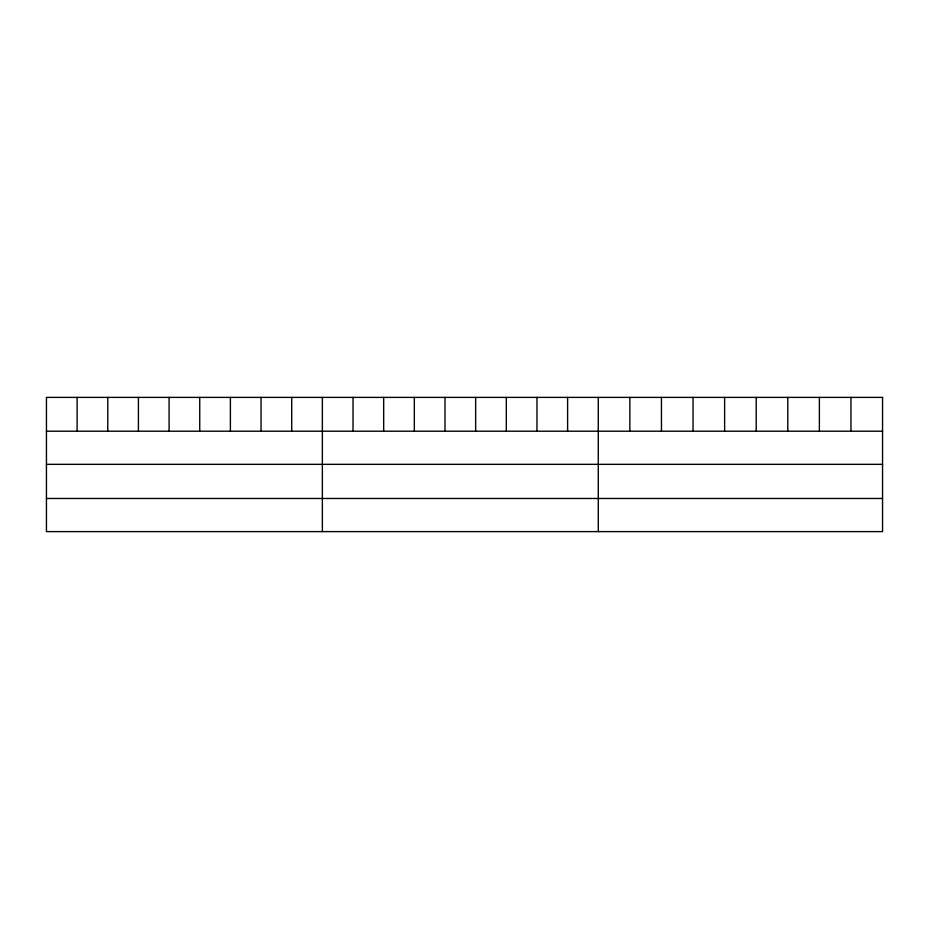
<?xml version="1.0" encoding="UTF-8"?>
<svg xmlns="http://www.w3.org/2000/svg" width="929" height="929" viewBox="0 0 929 929"><rect width="100%" height="100%" fill="white"/><g stroke="black" fill="none" stroke-linecap="round" stroke-linejoin="round"><path stroke-width="1.39" d="M46.45 431.207L882.55 431.207M46.45 464.337L882.55 464.337M46.45 498.478L882.55 498.478M850.964 397.391L850.964 431.207M819.378 397.391L819.378 431.207M787.792 397.391L787.792 431.207M756.206 397.391L756.206 431.207M724.62 397.391L724.62 431.207M693.034 397.391L693.034 431.207M661.448 397.391L661.448 431.207M629.862 397.391L629.862 431.207M598.276 397.391L598.276 531.609M567.619 397.391L567.619 431.207M536.962 397.391L536.962 431.207M506.305 397.391L506.305 431.207M475.648 397.391L475.648 431.207M444.991 397.391L444.991 431.207M414.334 397.391L414.334 431.207M383.677 397.391L383.677 431.207M353.02 397.391L353.02 431.207M322.363 397.391L322.363 531.609M291.706 397.391L291.706 431.207M261.049 397.391L261.049 431.207M230.392 397.391L230.392 431.207M199.735 397.391L199.735 431.207M169.078 397.391L169.078 431.207M138.421 397.391L138.421 431.207M107.764 397.391L107.764 431.207M77.107 397.391L77.107 431.207M882.55 397.391L46.45 397.391L46.45 531.609L882.55 531.609L882.55 397.391"/></g></svg>
